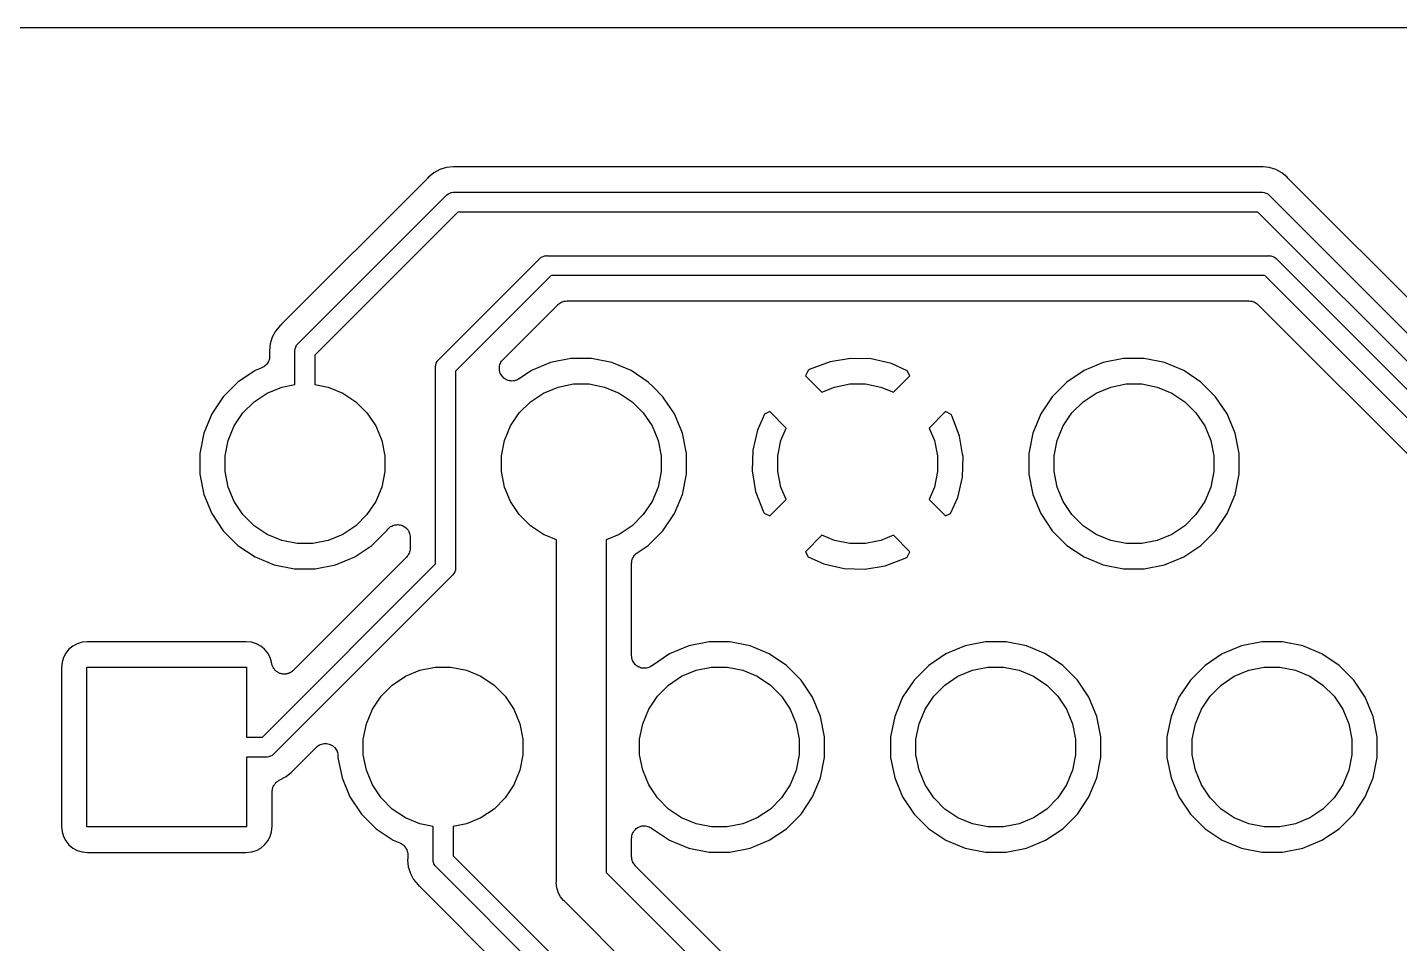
# Model space of a CAD drawing. Extents: x 49 to 143, y -158 to -38.
# Drawn here: x 66.04 to 79.79, y -48.71 to -39.52 of the extents above; entities that cross this region are included whole.
import ezdxf

# ---------------------------------------------------------------- set-up
doc = ezdxf.new("R2010")
doc.units = 0
doc.layers.add('BLACK', color=7, linetype='CONTINUOUS')

msp = doc.modelspace()

# ---------------------------------------------------------------- linework, layer by layer
at = {"layer": 'BLACK', "linetype": 'CONTINUOUS'}
for p, q in [((55.3157, -39.522), (137, -39.522)), ((70.114, -40.9792), (70.0601, -41.0235)), ((70.1755, -40.9464), (70.114, -40.9792)), ((70.2267, -40.9308), (70.1755, -40.9464)), ((70.2422, -40.9261), (70.2267, -40.9308)), ((70.2267, -40.9308), (70.2267, -40.9308)), ((70.3116, -40.9193), (70.2422, -40.9261)), ((70.3228, -40.9204), (70.3116, -40.9193)), ((70.3282, -40.9204), (70.3228, -40.9204)), ((70.3335, -40.921), (70.3282, -40.9204)), ((70.3353, -40.921), (70.3335, -40.921)), ((78.3931, -40.921), (70.3353, -40.921)), ((78.3984, -40.9205), (78.3931, -40.921)), ((78.4038, -40.9205), (78.3984, -40.9205)), ((78.4055, -40.9204), (78.4038, -40.9205)), ((78.4167, -40.9193), (78.4055, -40.9204)), ((78.4279, -40.9204), (78.4167, -40.9193)), ((78.4861, -40.9261), (78.4279, -40.9204)), ((78.4279, -40.9204), (78.4279, -40.9204)), ((78.5528, -40.9464), (78.4861, -40.9261)), ((78.6143, -40.9792), (78.5528, -40.9464)), ((78.6682, -41.0235), (78.6143, -40.9792)), ((70.0446, -41.0414), (68.5884, -42.4976)), ((70.048, -41.0373), (70.0446, -41.0414)), ((70.0518, -41.0335), (70.048, -41.0373)), ((70.053, -41.0322), (70.0518, -41.0335)), ((70.0601, -41.0235), (70.053, -41.0322)), ((78.6754, -41.0322), (78.6682, -41.0235)), ((78.6791, -41.0359), (78.6754, -41.0322)), ((78.6825, -41.0401), (78.6791, -41.0359)), ((78.6837, -41.0414), (78.6825, -41.0401)), ((81.3363, -43.694), (78.6837, -41.0414)), ((68.7548, -42.6905), (70.2375, -41.2078)), ((70.2375, -41.2078), (70.2406, -41.2039)), ((70.2406, -41.2039), (70.2558, -41.1915)), ((70.2558, -41.1915), (70.2732, -41.1822)), ((70.2732, -41.1822), (70.2863, -41.1782)), ((70.2863, -41.1782), (70.292, -41.1764)), ((70.292, -41.1764), (70.2938, -41.1763)), ((70.2938, -41.1763), (70.3067, -41.175)), ((70.3067, -41.175), (70.3116, -41.1745)), ((70.3067, -41.175), (70.3067, -41.175)), ((70.3116, -41.1745), (70.3165, -41.175)), ((70.3165, -41.175), (78.4118, -41.175)), ((78.4118, -41.175), (78.4167, -41.1745)), ((78.4167, -41.1745), (78.4216, -41.175)), ((78.4216, -41.175), (78.4216, -41.175)), ((78.4216, -41.175), (78.4363, -41.1764)), ((78.4363, -41.1764), (78.4552, -41.1822)), ((78.4552, -41.1822), (78.4725, -41.1915)), ((78.4725, -41.1915), (78.4878, -41.2039)), ((78.4878, -41.2039), (78.4909, -41.2078)), ((78.4909, -41.2078), (81.2202, -43.9371)), ((70.3531, -41.375), (68.922, -42.806)), ((78.3753, -41.375), (70.3531, -41.375)), ((81.053, -44.0527), (78.3753, -41.375)), ((71.2085, -41.8172), (71.2217, -41.8132)), ((71.2217, -41.8132), (71.2274, -41.8114)), ((71.2274, -41.8114), (71.2292, -41.8113)), ((71.2292, -41.8113), (71.2421, -41.81)), ((71.2421, -41.81), (71.247, -41.8095)), ((71.2421, -41.81), (71.2421, -41.81)), ((71.247, -41.8095), (71.2519, -41.81)), ((71.2519, -41.81), (78.4811, -41.81)), ((78.4811, -41.81), (78.486, -41.8095)), ((78.486, -41.8095), (78.4909, -41.81)), ((78.4909, -41.81), (78.4909, -41.81)), ((78.4909, -41.81), (78.5056, -41.8114)), ((78.5056, -41.8114), (78.5245, -41.8172)), ((70.1638, -42.8518), (71.1728, -41.8428)), ((71.1728, -41.8428), (71.1759, -41.8389)), ((71.1759, -41.8389), (71.1912, -41.8265)), ((71.1912, -41.8265), (71.2085, -41.8172)), ((78.5245, -41.8172), (78.5418, -41.8265)), ((78.5418, -41.8265), (78.5571, -41.8389)), ((78.5571, -41.8389), (78.5602, -41.8428)), ((78.5602, -41.8428), (80.8202, -44.1028)), ((71.2884, -42.01), (70.331, -42.9674)), ((78.4446, -42.01), (71.2884, -42.01)), ((80.653, -44.2184), (78.4446, -42.01)), ((70.8079, -42.8497), (71.3564, -42.3012)), ((71.3564, -42.3012), (71.3567, -42.3009)), ((71.3567, -42.3009), (71.3567, -42.3009)), ((71.3567, -42.3009), (71.3568, -42.3009)), ((71.3568, -42.3009), (71.3577, -42.3)), ((71.3577, -42.3), (71.3669, -42.2926)), ((71.3669, -42.2926), (71.376, -42.2852)), ((71.376, -42.2852), (71.3765, -42.2849)), ((71.3765, -42.2849), (71.3771, -42.2845)), ((71.3771, -42.2845), (71.3875, -42.2791)), ((71.3875, -42.2791), (71.3978, -42.2736)), ((71.3978, -42.2736), (71.3985, -42.2734)), ((71.3985, -42.2734), (71.3991, -42.2731)), ((71.3991, -42.2731), (71.4104, -42.2698)), ((71.4104, -42.2698), (71.4216, -42.2664)), ((71.4216, -42.2664), (71.4222, -42.2664)), ((71.4222, -42.2664), (71.4229, -42.2662)), ((71.4229, -42.2662), (71.4346, -42.2651)), ((71.4346, -42.2651), (71.4462, -42.264)), ((71.4462, -42.264), (78.2868, -42.264)), ((78.2868, -42.264), (78.2872, -42.264)), ((78.2872, -42.264), (78.2872, -42.264)), ((78.2872, -42.264), (78.2872, -42.264)), ((78.2872, -42.264), (78.2885, -42.264)), ((78.2885, -42.264), (78.3002, -42.2653)), ((78.3002, -42.2653), (78.3119, -42.2665)), ((78.3119, -42.2665), (78.3125, -42.2667)), ((78.3125, -42.2667), (78.3132, -42.2668)), ((78.3132, -42.2668), (78.3244, -42.2703)), ((78.3244, -42.2703), (78.3356, -42.2738)), ((78.3356, -42.2738), (78.3362, -42.2741)), ((78.3362, -42.2741), (78.3368, -42.2743)), ((78.3368, -42.2743), (78.3471, -42.2799)), ((78.3471, -42.2799), (78.3574, -42.2855)), ((78.3574, -42.2855), (78.3579, -42.2859)), ((78.3579, -42.2859), (78.3585, -42.2862)), ((78.3585, -42.2862), (78.3675, -42.2937)), ((78.3675, -42.2937), (78.3766, -42.3012)), ((78.3766, -42.3012), (80.3618, -44.2864)), ((68.5871, -42.4989), (68.5829, -42.5022)), ((68.5884, -42.4976), (68.5871, -42.4989)), ((68.4934, -42.6285), (68.4731, -42.6952)), ((68.5262, -42.567), (68.4934, -42.6285)), ((68.5633, -42.5219), (68.5262, -42.567)), ((68.5705, -42.5131), (68.5633, -42.5218)), ((68.5633, -42.5218), (68.5633, -42.5219)), ((68.5792, -42.506), (68.5705, -42.5131)), ((68.5829, -42.5022), (68.5792, -42.506)), ((68.4731, -42.6952), (68.4663, -42.7646)), ((68.4663, -42.7646), (68.4674, -42.7758)), ((68.4674, -42.7758), (68.4676, -42.7776)), ((68.7215, -42.7646), (68.7234, -42.745)), ((68.722, -42.7695), (68.7215, -42.7646)), ((68.722, -43.1002), (68.722, -42.7695)), ((68.7234, -42.745), (68.7292, -42.7262)), ((68.7292, -42.7262), (68.7385, -42.7088)), ((68.7385, -42.7088), (68.7417, -42.7049)), ((68.7417, -42.7049), (68.7509, -42.6936)), ((68.7509, -42.6936), (68.7548, -42.6905)), ((68.4299, -42.9077), (68.4206, -42.9151)), ((68.4302, -42.9072), (68.4299, -42.9077)), ((68.4306, -42.9069), (68.4302, -42.9072)), ((68.4382, -42.8977), (68.4306, -42.9069)), ((68.4458, -42.8887), (68.4382, -42.8977)), ((68.4461, -42.8882), (68.4458, -42.8887)), ((68.4464, -42.8878), (68.4461, -42.8882)), ((68.4521, -42.8773), (68.4464, -42.8878)), ((68.4577, -42.867), (68.4521, -42.8773)), ((68.4579, -42.8664), (68.4577, -42.867)), ((68.4582, -42.8659), (68.4579, -42.8664)), ((68.4617, -42.8546), (68.4582, -42.8659)), ((68.4652, -42.8433), (68.4617, -42.8546)), ((68.4653, -42.8428), (68.4652, -42.8433)), ((68.4655, -42.8423), (68.4653, -42.8428)), ((68.4667, -42.8304), (68.4655, -42.8423)), ((68.468, -42.8187), (68.4667, -42.8304)), ((68.4676, -42.7776), (68.4675, -42.7829)), ((68.4675, -42.7829), (68.468, -42.7883)), ((68.468, -42.7883), (68.468, -42.8169)), ((68.468, -42.8169), (68.468, -42.8176)), ((68.468, -42.8176), (68.468, -42.8176)), ((68.468, -42.8176), (68.468, -42.8176)), ((68.468, -42.8176), (68.468, -42.8187)), ((68.922, -42.806), (68.922, -43.1002)), ((70.1305, -42.926), (70.1324, -42.9064)), ((70.1324, -42.9064), (70.1382, -42.8875)), ((70.1382, -42.8875), (70.1475, -42.8702)), ((70.1475, -42.8702), (70.1486, -42.8688)), ((70.1486, -42.8688), (70.1599, -42.8549)), ((70.1599, -42.8549), (70.1638, -42.8518)), ((70.7732, -42.9143), (70.7769, -42.9024)), ((70.7769, -42.9024), (70.7804, -42.8907)), ((70.7804, -42.8907), (70.7805, -42.8907)), ((70.7805, -42.8906), (70.7866, -42.8792)), ((70.7805, -42.8907), (70.7805, -42.8906)), ((70.7866, -42.8792), (70.7922, -42.8689)), ((70.7922, -42.8688), (70.7998, -42.8596)), ((70.7922, -42.8689), (70.7922, -42.8688)), ((70.7922, -42.8689), (70.7922, -42.8689)), ((70.7998, -42.8596), (70.8079, -42.8497)), ((71.2846, -42.8825), (71.0927, -42.962)), ((71.4882, -42.842), (71.2846, -42.8825)), ((71.6958, -42.842), (71.4882, -42.842)), ((71.8994, -42.8825), (71.6958, -42.842)), ((72.0913, -42.962), (71.8994, -42.8825)), ((74.0853, -42.8737), (73.8871, -42.9488)), ((74.2901, -42.8393), (74.0853, -42.8737)), ((74.4976, -42.8456), (74.2901, -42.8393)), ((74.6999, -42.8923), (74.4976, -42.8456)), ((74.8593, -42.964), (74.6999, -42.8923)), ((76.8246, -42.8825), (76.6327, -42.962)), ((77.0282, -42.842), (76.8246, -42.8825)), ((77.2358, -42.842), (77.0282, -42.842)), ((77.4394, -42.8825), (77.2358, -42.842)), ((77.6313, -42.962), (77.4394, -42.8825)), ((68.3227, -42.962), (68.1501, -43.0773)), ((68.3896, -42.9343), (68.3227, -42.962)), ((68.4001, -42.9287), (68.3896, -42.9343)), ((68.4105, -42.9232), (68.4001, -42.9287)), ((68.411, -42.9229), (68.4105, -42.9232)), ((68.4115, -42.9226), (68.411, -42.9229)), ((68.4206, -42.9151), (68.4115, -42.9226)), ((70.131, -42.9309), (70.1305, -42.926)), ((70.131, -44.9006), (70.131, -42.9309)), ((70.331, -42.9674), (70.331, -44.9371)), ((70.7707, -42.939), (70.772, -42.9259)), ((70.7707, -42.9391), (70.7707, -42.939)), ((70.7718, -42.9505), (70.7707, -42.9391)), ((70.7707, -42.9391), (70.7707, -42.9391)), ((70.773, -42.9637), (70.7718, -42.9505)), ((70.772, -42.9259), (70.7732, -42.9144)), ((70.773, -42.9638), (70.773, -42.9637)), ((70.773, -42.9637), (70.773, -42.9637)), ((70.7763, -42.9748), (70.773, -42.9638)), ((70.7732, -42.9144), (70.7732, -42.9143)), ((70.7732, -42.9144), (70.7732, -42.9144)), ((70.7801, -42.9874), (70.7763, -42.9748)), ((70.7801, -42.9875), (70.7801, -42.9874)), ((70.7855, -42.9978), (70.7801, -42.9875)), ((70.7801, -42.9875), (70.7801, -42.9875)), ((70.7916, -43.0094), (70.7855, -42.9978)), ((70.7917, -43.0095), (70.7916, -43.0094)), ((70.7916, -43.0094), (70.7916, -43.0094)), ((70.7995, -43.0192), (70.7917, -43.0095)), ((70.8072, -43.0286), (70.7995, -43.0192)), ((70.8072, -43.0287), (70.8072, -43.0286)), ((70.8073, -43.0287), (70.8072, -43.0287)), ((70.8167, -43.0366), (70.8073, -43.0287)), ((70.8262, -43.0445), (70.8167, -43.0366)), ((70.8263, -43.0446), (70.8262, -43.0445)), ((70.8372, -43.0505), (70.8263, -43.0446)), ((70.8263, -43.0446), (70.8263, -43.0446)), ((70.848, -43.0564), (70.8372, -43.0505)), ((70.9668, -43.0461), (70.9557, -43.0518)), ((70.9669, -43.0461), (70.9668, -43.0461)), ((70.9682, -43.0451), (70.9669, -43.0461)), ((70.9669, -43.0461), (70.9669, -43.0461)), ((70.9669, -43.0461), (70.9669, -43.0461)), ((71.0927, -42.962), (70.9682, -43.0451)), ((72.2639, -43.0773), (72.0913, -42.962)), ((73.8669, -42.9597), (73.8396, -43.0144)), ((73.8396, -43.0144), (74.0037, -43.1785)), ((73.8871, -42.9488), (73.8669, -42.9597)), ((74.7203, -43.1785), (74.8844, -43.0144)), ((74.8844, -43.0144), (74.8593, -42.964)), ((76.6327, -42.962), (76.4601, -43.0773)), ((77.8039, -43.0773), (77.6313, -42.962)), ((68.1501, -43.0773), (68.0033, -43.2241)), ((68.312, -43.2746), (68.4431, -43.187)), ((68.4431, -43.187), (68.5886, -43.1267)), ((68.5886, -43.1267), (68.722, -43.1002)), ((68.922, -43.1002), (69.0554, -43.1267)), ((69.0554, -43.1267), (69.2009, -43.187)), ((69.2009, -43.187), (69.332, -43.2746)), ((70.8481, -43.0565), (70.848, -43.0564)), ((70.848, -43.0564), (70.848, -43.0564)), ((70.8601, -43.0602), (70.8481, -43.0565)), ((70.8716, -43.0638), (70.8601, -43.0602)), ((70.8717, -43.0638), (70.8716, -43.0638)), ((70.8717, -43.0639), (70.8717, -43.0638)), ((70.884, -43.0652), (70.8717, -43.0639)), ((70.8962, -43.0665), (70.884, -43.0652)), ((70.8963, -43.0665), (70.8962, -43.0665)), ((70.8964, -43.0665), (70.8963, -43.0665)), ((70.9087, -43.0655), (70.8964, -43.0665)), ((70.9209, -43.0644), (70.9087, -43.0655)), ((70.921, -43.0644), (70.9209, -43.0644)), ((70.9328, -43.061), (70.921, -43.0644)), ((70.921, -43.0644), (70.921, -43.0644)), ((70.9447, -43.0575), (70.9328, -43.061)), ((70.9448, -43.0575), (70.9447, -43.0575)), ((70.9449, -43.0575), (70.9448, -43.0575)), ((70.9557, -43.0518), (70.9449, -43.0575)), ((71.082, -43.2746), (71.2131, -43.187)), ((71.2131, -43.187), (71.3586, -43.1267)), ((71.3586, -43.1267), (71.5132, -43.096)), ((71.5132, -43.096), (71.6708, -43.096)), ((71.6708, -43.096), (71.8254, -43.1267)), ((71.8254, -43.1267), (71.9709, -43.187)), ((71.9709, -43.187), (72.102, -43.2746)), ((72.316, -43.1295), (72.2639, -43.0773)), ((72.4107, -43.2241), (72.316, -43.1295)), ((74.0037, -43.1785), (74.1286, -43.1267)), ((74.1286, -43.1267), (74.2832, -43.096)), ((74.2832, -43.096), (74.4408, -43.096)), ((74.4408, -43.096), (74.5954, -43.1267)), ((74.5954, -43.1267), (74.7203, -43.1785)), ((76.4601, -43.0773), (76.3133, -43.2241)), ((76.622, -43.2746), (76.7531, -43.187)), ((76.7531, -43.187), (76.8986, -43.1267)), ((76.8986, -43.1267), (77.0532, -43.096)), ((77.0532, -43.096), (77.2108, -43.096)), ((77.2108, -43.096), (77.3654, -43.1267)), ((77.3654, -43.1267), (77.5109, -43.187)), ((77.5109, -43.187), (77.642, -43.2746)), ((77.9507, -43.2241), (77.8039, -43.0773)), ((68.0033, -43.2241), (67.888, -43.3967)), ((68.2006, -43.386), (68.312, -43.2746)), ((69.332, -43.2746), (69.4434, -43.386)), ((70.9706, -43.386), (71.082, -43.2746)), ((72.102, -43.2746), (72.2134, -43.386)), ((72.526, -43.3967), (72.4107, -43.2241)), ((76.3133, -43.2241), (76.198, -43.3967)), ((76.5106, -43.386), (76.622, -43.2746)), ((77.642, -43.2746), (77.7534, -43.386)), ((78.066, -43.3967), (77.9507, -43.2241)), ((67.888, -43.3967), (67.8085, -43.5886)), ((68.113, -43.5171), (68.2006, -43.386)), ((69.4434, -43.386), (69.531, -43.5171)), ((70.883, -43.5171), (70.9706, -43.386)), ((72.2134, -43.386), (72.301, -43.5171)), ((72.6055, -43.5886), (72.526, -43.3967)), ((73.43, -43.3987), (73.3583, -43.5581)), ((73.4804, -43.3736), (73.43, -43.3987)), ((73.6445, -43.5377), (73.4804, -43.3736)), ((75.2436, -43.3736), (75.0795, -43.5377)), ((75.2983, -43.4009), (75.2436, -43.3736)), ((75.3092, -43.4211), (75.2983, -43.4009)), ((75.3843, -43.6193), (75.3092, -43.4211)), ((76.198, -43.3967), (76.1185, -43.5886)), ((76.423, -43.5171), (76.5106, -43.386)), ((77.7534, -43.386), (77.841, -43.5171)), ((78.1455, -43.5886), (78.066, -43.3967)), ((67.8085, -43.5886), (67.768, -43.7922)), ((68.0527, -43.6626), (68.113, -43.5171)), ((69.531, -43.5171), (69.5913, -43.6626)), ((70.8227, -43.6626), (70.883, -43.5171)), ((72.301, -43.5171), (72.3613, -43.6626)), ((72.646, -43.7922), (72.6055, -43.5886)), ((73.3583, -43.5581), (73.3116, -43.7604)), ((73.5927, -43.6626), (73.6445, -43.5377)), ((75.0795, -43.5377), (75.1313, -43.6626)), ((76.1185, -43.5886), (76.078, -43.7922)), ((76.3627, -43.6626), (76.423, -43.5171)), ((77.841, -43.5171), (77.9013, -43.6626)), ((78.186, -43.7922), (78.1455, -43.5886)), ((68.022, -43.8172), (68.0527, -43.6626)), ((69.5913, -43.6626), (69.622, -43.8172)), ((70.792, -43.8172), (70.8227, -43.6626)), ((72.3613, -43.6626), (72.392, -43.8172)), ((73.562, -43.8172), (73.5927, -43.6626)), ((75.1313, -43.6626), (75.162, -43.8172)), ((75.4147, -43.8006), (75.3843, -43.6193)), ((76.332, -43.8172), (76.3627, -43.6626)), ((77.9013, -43.6626), (77.932, -43.8172)), ((67.768, -43.7922), (67.768, -43.9998)), ((68.022, -43.9748), (68.022, -43.8172)), ((69.622, -43.8172), (69.622, -43.9748)), ((70.792, -43.9748), (70.792, -43.8172)), ((72.392, -43.8172), (72.392, -43.9748)), ((72.646, -43.9998), (72.646, -43.7922)), ((73.3116, -43.7604), (73.3053, -43.9679)), ((73.562, -43.9748), (73.562, -43.8172)), ((75.162, -43.8172), (75.162, -43.9748)), ((75.4124, -44.0316), (75.4187, -43.8241)), ((75.4147, -43.8007), (75.4147, -43.8006)), ((75.4187, -43.8241), (75.4147, -43.8007)), ((76.078, -43.7922), (76.078, -43.9998)), ((76.332, -43.9748), (76.332, -43.8172)), ((77.932, -43.8172), (77.932, -43.9748)), ((78.186, -43.9998), (78.186, -43.7922)), ((67.768, -43.9998), (67.8085, -44.2034)), ((68.0527, -44.1294), (68.022, -43.9748)), ((69.622, -43.9748), (69.5913, -44.1294)), ((70.8227, -44.1294), (70.792, -43.9748)), ((72.392, -43.9748), (72.3613, -44.1294)), ((72.6055, -44.2034), (72.646, -43.9998)), ((73.3053, -43.9679), (73.3397, -44.1727)), ((73.5927, -44.1294), (73.562, -43.9748)), ((75.162, -43.9748), (75.1313, -44.1294)), ((76.078, -43.9998), (76.1185, -44.2034)), ((76.3627, -44.1294), (76.332, -43.9748)), ((77.932, -43.9748), (77.9013, -44.1294)), ((78.1455, -44.2034), (78.186, -43.9998)), ((68.113, -44.2749), (68.0527, -44.1294)), ((69.5913, -44.1294), (69.531, -44.2749)), ((70.883, -44.2749), (70.8227, -44.1294)), ((72.3613, -44.1294), (72.301, -44.2749)), ((73.6445, -44.2543), (73.5927, -44.1294)), ((75.1313, -44.1294), (75.0795, -44.2543)), ((75.3657, -44.2339), (75.4124, -44.0316)), ((76.423, -44.2749), (76.3627, -44.1294)), ((77.9013, -44.1294), (77.841, -44.2749)), ((67.8085, -44.2034), (67.888, -44.3953)), ((68.2006, -44.406), (68.113, -44.2749)), ((69.531, -44.2749), (69.4434, -44.406)), ((70.9706, -44.406), (70.883, -44.2749)), ((72.301, -44.2749), (72.2134, -44.406)), ((72.526, -44.3953), (72.6055, -44.2034)), ((73.3397, -44.1727), (73.4148, -44.3709)), ((73.4804, -44.4184), (73.6445, -44.2543)), ((75.0795, -44.2543), (75.2436, -44.4184)), ((75.294, -44.3933), (75.3657, -44.2339)), ((76.1185, -44.2034), (76.198, -44.3953)), ((76.5106, -44.406), (76.423, -44.2749)), ((77.841, -44.2749), (77.7534, -44.406)), ((78.066, -44.3953), (78.1455, -44.2034)), ((67.888, -44.3953), (68.0033, -44.5679)), ((68.312, -44.5174), (68.2006, -44.406)), ((69.4434, -44.406), (69.332, -44.5174)), ((71.082, -44.5174), (70.9706, -44.406)), ((72.2134, -44.406), (72.102, -44.5174)), ((72.4107, -44.5679), (72.526, -44.3953)), ((73.4148, -44.3709), (73.4257, -44.3911)), ((73.4257, -44.3911), (73.4804, -44.4184)), ((75.2436, -44.4184), (75.294, -44.3933)), ((76.198, -44.3953), (76.3133, -44.5679)), ((76.622, -44.5174), (76.5106, -44.406)), ((77.7534, -44.406), (77.642, -44.5174)), ((77.9507, -44.5679), (78.066, -44.3953)), ((68.4431, -44.605), (68.312, -44.5174)), ((69.332, -44.5174), (69.2009, -44.605)), ((69.6407, -44.5679), (69.6444, -44.5623)), ((69.6444, -44.5623), (69.6452, -44.5612)), ((69.6452, -44.5611), (69.6454, -44.5609)), ((69.6452, -44.5612), (69.6452, -44.5611)), ((69.6452, -44.5611), (69.6452, -44.5611)), ((69.6454, -44.5609), (69.6534, -44.5514)), ((69.6534, -44.5514), (69.6611, -44.5422)), ((69.6611, -44.5422), (69.6613, -44.5421)), ((69.6613, -44.5421), (69.6614, -44.5419)), ((69.6614, -44.5419), (69.671, -44.5343)), ((69.671, -44.5343), (69.6805, -44.5266)), ((69.6805, -44.5266), (69.6806, -44.5265)), ((69.6806, -44.5265), (69.6807, -44.5264)), ((69.6807, -44.5264), (69.6916, -44.5208)), ((69.6916, -44.5208), (69.7024, -44.5151)), ((69.7024, -44.5151), (69.7026, -44.5151)), ((69.7026, -44.5151), (69.7027, -44.515)), ((69.7027, -44.515), (69.7145, -44.5116)), ((69.7145, -44.5116), (69.7262, -44.5081)), ((69.7262, -44.5081), (69.7264, -44.5081)), ((69.7264, -44.5081), (69.7265, -44.5081)), ((69.7265, -44.5081), (69.7387, -44.507)), ((69.7387, -44.507), (69.7509, -44.5059)), ((69.7509, -44.5059), (69.7511, -44.5059)), ((69.7511, -44.5059), (69.7512, -44.5059)), ((69.7512, -44.5059), (69.7633, -44.5072)), ((69.7633, -44.5072), (69.7755, -44.5085)), ((69.7755, -44.5085), (69.7757, -44.5085)), ((69.7757, -44.5085), (69.7759, -44.5086)), ((69.7759, -44.5086), (69.7874, -44.5122)), ((69.7874, -44.5122), (69.7992, -44.5158)), ((69.7992, -44.5158), (69.7994, -44.5159)), ((69.7994, -44.5159), (69.7995, -44.5159)), ((69.7995, -44.5159), (69.8102, -44.5218)), ((69.8102, -44.5218), (69.821, -44.5276)), ((69.821, -44.5276), (69.8211, -44.5277)), ((69.8211, -44.5277), (69.8213, -44.5278)), ((69.8213, -44.5278), (69.8308, -44.5357)), ((69.8308, -44.5357), (69.8401, -44.5434)), ((69.8401, -44.5434), (69.8402, -44.5435)), ((69.8402, -44.5435), (69.8403, -44.5436)), ((69.8403, -44.5436), (69.8481, -44.5532)), ((69.8481, -44.5532), (69.8558, -44.5626)), ((69.8558, -44.5626), (69.8559, -44.5628)), ((69.8559, -44.5628), (69.856, -44.5629)), ((69.856, -44.5629), (69.8617, -44.5737)), ((71.2131, -44.605), (71.082, -44.5174)), ((72.102, -44.5174), (71.9709, -44.605)), ((76.7531, -44.605), (76.622, -44.5174)), ((77.642, -44.5174), (77.5109, -44.605)), ((68.0033, -44.5679), (68.1501, -44.7147)), ((68.5886, -44.6653), (68.4431, -44.605)), ((68.7432, -44.696), (68.5886, -44.6653)), ((68.9008, -44.696), (68.7432, -44.696)), ((69.0554, -44.6653), (68.9008, -44.696)), ((69.2009, -44.605), (69.0554, -44.6653)), ((69.4939, -44.7147), (69.6407, -44.5679)), ((69.8617, -44.5737), (69.8674, -44.5845)), ((69.8674, -44.5845), (69.8675, -44.5847)), ((69.8675, -44.5847), (69.8675, -44.5848)), ((69.8675, -44.5848), (69.8711, -44.5965)), ((69.8711, -44.5965), (69.8746, -44.6082)), ((69.8746, -44.6082), (69.8746, -44.6084)), ((69.8746, -44.6084), (69.8746, -44.6085)), ((69.8746, -44.6085), (69.8758, -44.6207)), ((69.8758, -44.6207), (69.877, -44.6329)), ((69.877, -44.6329), (69.877, -44.7428)), ((71.342, -44.6584), (71.2131, -44.605)), ((71.342, -48.0847), (71.342, -44.6584)), ((71.9709, -44.605), (71.842, -44.6584)), ((71.842, -44.6584), (71.842, -47.9934)), ((72.2639, -44.7147), (72.316, -44.6625)), ((72.316, -44.6625), (72.4107, -44.5679)), ((74.0037, -44.6135), (73.8396, -44.7776)), ((74.1286, -44.6653), (74.0037, -44.6135)), ((74.2832, -44.696), (74.1286, -44.6653)), ((74.4408, -44.696), (74.2832, -44.696)), ((74.5954, -44.6653), (74.4408, -44.696)), ((74.7203, -44.6135), (74.5954, -44.6653)), ((74.8844, -44.7776), (74.7203, -44.6135)), ((76.3133, -44.5679), (76.4601, -44.7147)), ((76.8986, -44.6653), (76.7531, -44.605)), ((77.0532, -44.696), (76.8986, -44.6653)), ((77.2108, -44.696), (77.0532, -44.696)), ((77.3654, -44.6653), (77.2108, -44.696)), ((77.5109, -44.605), (77.3654, -44.6653)), ((77.8039, -44.7147), (77.9507, -44.5679)), ((68.1501, -44.7147), (68.3227, -44.83)), ((68.3227, -44.83), (68.5146, -44.9095)), ((69.8398, -44.8326), (68.704, -45.9684)), ((69.1294, -44.9095), (69.3213, -44.83)), ((69.3213, -44.83), (69.4939, -44.7147)), ((69.8472, -44.8235), (69.8398, -44.8326)), ((69.8548, -44.8145), (69.8472, -44.8235)), ((69.8551, -44.8139), (69.8548, -44.8145)), ((69.8555, -44.8134), (69.8551, -44.8139)), ((69.8611, -44.8031), (69.8555, -44.8134)), ((69.8667, -44.7928), (69.8611, -44.8031)), ((69.8669, -44.7922), (69.8667, -44.7928)), ((69.8672, -44.7916), (69.8669, -44.7922)), ((69.8707, -44.7804), (69.8672, -44.7916)), ((69.8742, -44.7692), (69.8707, -44.7804)), ((69.8743, -44.7685), (69.8742, -44.7692)), ((69.8745, -44.7679), (69.8743, -44.7685)), ((69.8757, -44.7562), (69.8745, -44.7679)), ((69.877, -44.7445), (69.8757, -44.7562)), ((69.877, -44.7428), (69.877, -44.7432)), ((69.877, -44.7432), (69.877, -44.7432)), ((69.877, -44.7432), (69.877, -44.7432)), ((69.877, -44.7432), (69.877, -44.7445)), ((72.1063, -44.8447), (72.112, -44.8343)), ((72.112, -44.8343), (72.1175, -44.824)), ((72.1175, -44.824), (72.1179, -44.8235)), ((72.1179, -44.8235), (72.1182, -44.823)), ((72.1182, -44.823), (72.1258, -44.8139)), ((72.1258, -44.8139), (72.1333, -44.8049)), ((72.1333, -44.8049), (72.1337, -44.8045)), ((72.1337, -44.8045), (72.1341, -44.804)), ((72.1341, -44.804), (72.1434, -44.7966)), ((72.1434, -44.7966), (72.1524, -44.7892)), ((72.1524, -44.7892), (72.2639, -44.7147)), ((73.8396, -44.7776), (73.8647, -44.828)), ((73.8647, -44.828), (74.0241, -44.8997)), ((74.8369, -44.8432), (74.8571, -44.8323)), ((74.8571, -44.8323), (74.8844, -44.7776)), ((76.4601, -44.7147), (76.6327, -44.83)), ((76.6327, -44.83), (76.8246, -44.9095)), ((77.4394, -44.9095), (77.6313, -44.83)), ((77.6313, -44.83), (77.8039, -44.7147)), ((68.3956, -46.636), (70.131, -44.9006)), ((68.5146, -44.9095), (68.7182, -44.95)), ((68.7182, -44.95), (68.9258, -44.95)), ((68.9258, -44.95), (69.1294, -44.9095)), ((70.3294, -44.9622), (70.3238, -44.9805)), ((70.3296, -44.9616), (70.3294, -44.9622)), ((70.33, -44.9566), (70.3296, -44.9616)), ((70.331, -44.9469), (70.33, -44.9566)), ((70.331, -44.9371), (70.3315, -44.942)), ((70.3315, -44.942), (70.331, -44.9469)), ((70.331, -44.9469), (70.331, -44.9469)), ((72.096, -44.893), (72.0973, -44.8813)), ((72.096, -44.8942), (72.096, -44.893)), ((72.096, -44.8948), (72.096, -44.8942)), ((72.096, -44.8942), (72.096, -44.8942)), ((72.096, -44.8942), (72.096, -44.8942)), ((72.096, -45.8198), (72.096, -44.8948)), ((72.0973, -44.8813), (72.0985, -44.8695)), ((72.0985, -44.8695), (72.0987, -44.869)), ((72.0987, -44.869), (72.0988, -44.8683)), ((72.0988, -44.8683), (72.1023, -44.8571)), ((72.1023, -44.8571), (72.1058, -44.8458)), ((72.1058, -44.8458), (72.1061, -44.8453)), ((72.1061, -44.8453), (72.1063, -44.8447)), ((74.0241, -44.8997), (74.2264, -44.9464)), ((74.2264, -44.9464), (74.4339, -44.9527)), ((74.4339, -44.9527), (74.6387, -44.9183)), ((74.6387, -44.9183), (74.8369, -44.8432)), ((76.8246, -44.9095), (77.0282, -44.95)), ((77.0282, -44.95), (77.2358, -44.95)), ((77.2358, -44.95), (77.4394, -44.9095)), ((70.2982, -45.0162), (68.5112, -46.8032)), ((70.3021, -45.0131), (70.2982, -45.0162)), ((70.3145, -44.9978), (70.3021, -45.0131)), ((70.3238, -44.9805), (70.3145, -44.9978)), ((66.4248, -45.7942), (66.4012, -45.8383)), ((66.4565, -45.7555), (66.4248, -45.7942)), ((66.4952, -45.7238), (66.4565, -45.7555)), ((66.5393, -45.7002), (66.4952, -45.7238)), ((66.5872, -45.6857), (66.5393, -45.7002)), ((66.6432, -45.6802), (66.5872, -45.6857)), ((68.2308, -45.6802), (66.6432, -45.6802)), ((68.2868, -45.6857), (68.2308, -45.6802)), ((68.3347, -45.7002), (68.2868, -45.6857)), ((68.3788, -45.7238), (68.3347, -45.7002)), ((68.4175, -45.7555), (68.3788, -45.7238)), ((68.4492, -45.7942), (68.4175, -45.7555)), ((68.4728, -45.8383), (68.4492, -45.7942)), ((72.4777, -45.802), (72.2953, -45.9239)), ((72.6696, -45.7225), (72.4777, -45.802)), ((72.8732, -45.682), (72.6696, -45.7225)), ((73.0808, -45.682), (72.8732, -45.682)), ((73.2844, -45.7225), (73.0808, -45.682)), ((73.4763, -45.802), (73.2844, -45.7225)), ((73.6489, -45.9173), (73.4763, -45.802)), ((75.2477, -45.802), (75.0751, -45.9173)), ((75.4396, -45.7225), (75.2477, -45.802)), ((75.6432, -45.682), (75.4396, -45.7225)), ((75.8508, -45.682), (75.6432, -45.682)), ((76.0544, -45.7225), (75.8508, -45.682)), ((76.2463, -45.802), (76.0544, -45.7225)), ((76.4189, -45.9173), (76.2463, -45.802)), ((78.0177, -45.802), (77.8451, -45.9173)), ((78.2096, -45.7225), (78.0177, -45.802)), ((78.4132, -45.682), (78.2096, -45.7225)), ((78.6208, -45.682), (78.4132, -45.682)), ((78.8244, -45.7225), (78.6208, -45.682)), ((79.0163, -45.802), (78.8244, -45.7225)), ((79.1889, -45.9173), (79.0163, -45.802)), ((66.3867, -45.8862), (66.3812, -45.9422)), ((66.4012, -45.8383), (66.3867, -45.8862)), ((66.637, -47.536), (66.637, -45.936)), ((66.637, -45.936), (68.237, -45.936)), ((68.237, -45.936), (68.237, -46.636)), ((68.4873, -45.8862), (68.4728, -45.8383)), ((68.4878, -45.891), (68.4873, -45.8862)), ((68.489, -45.8969), (68.4878, -45.891)), ((68.4895, -45.9028), (68.489, -45.8969)), ((68.4914, -45.909), (68.4895, -45.9028)), ((68.4926, -45.9153), (68.4914, -45.909)), ((68.4949, -45.9208), (68.4926, -45.9153)), ((68.4966, -45.9266), (68.4949, -45.9208)), ((68.4996, -45.9323), (68.4966, -45.9266)), ((68.5021, -45.9382), (68.4996, -45.9323)), ((68.5054, -45.9432), (68.5021, -45.9382)), ((69.9736, -45.9667), (70.1282, -45.936)), ((70.1282, -45.936), (70.2858, -45.936)), ((70.2858, -45.936), (70.4404, -45.9667)), ((72.0972, -45.8318), (72.096, -45.8198)), ((72.0983, -45.844), (72.0972, -45.8318)), ((72.0984, -45.8443), (72.0983, -45.844)), ((72.0984, -45.8445), (72.0984, -45.8443)), ((72.102, -45.8562), (72.0984, -45.8445)), ((72.1054, -45.8678), (72.102, -45.8562)), ((72.1055, -45.868), (72.1054, -45.8678)), ((72.1056, -45.8682), (72.1055, -45.868)), ((72.1113, -45.879), (72.1056, -45.8682)), ((72.117, -45.8897), (72.1113, -45.879)), ((72.1171, -45.8899), (72.117, -45.8897)), ((72.1172, -45.8901), (72.1171, -45.8899)), ((72.1248, -45.8994), (72.1172, -45.8901)), ((72.1326, -45.909), (72.1248, -45.8994)), ((72.1327, -45.9091), (72.1326, -45.909)), ((72.1329, -45.9093), (72.1327, -45.9091)), ((72.1422, -45.917), (72.1329, -45.9093)), ((72.1516, -45.9249), (72.1422, -45.917)), ((72.1518, -45.925), (72.1516, -45.9249)), ((72.152, -45.9251), (72.1518, -45.925)), ((72.1627, -45.9309), (72.152, -45.9251)), ((72.1734, -45.9367), (72.1627, -45.9309)), ((72.1736, -45.9368), (72.1734, -45.9367)), ((72.1738, -45.9369), (72.1736, -45.9368)), ((72.1855, -45.9405), (72.1738, -45.9369)), ((72.2702, -45.9377), (72.2583, -45.9412)), ((72.2704, -45.9376), (72.2702, -45.9377)), ((72.2706, -45.9376), (72.2704, -45.9376)), ((72.2814, -45.9319), (72.2706, -45.9376)), ((72.2922, -45.9263), (72.2814, -45.9319)), ((72.2923, -45.9262), (72.2922, -45.9263)), ((72.2925, -45.9261), (72.2923, -45.9262)), ((72.2953, -45.9239), (72.2925, -45.9261)), ((72.7436, -45.9667), (72.8982, -45.936)), ((72.8982, -45.936), (73.0558, -45.936)), ((73.0558, -45.936), (73.2104, -45.9667)), ((73.7957, -46.0641), (73.6489, -45.9173)), ((75.0751, -45.9173), (74.9283, -46.0641)), ((75.5136, -45.9667), (75.6682, -45.936)), ((75.6682, -45.936), (75.8258, -45.936)), ((75.8258, -45.936), (75.9804, -45.9667)), ((76.5657, -46.0641), (76.4189, -45.9173)), ((77.8451, -45.9173), (77.6983, -46.0641)), ((78.2836, -45.9667), (78.4382, -45.936)), ((78.4382, -45.936), (78.5958, -45.936)), ((78.5958, -45.936), (78.7504, -45.9667)), ((79.3357, -46.0641), (79.1889, -45.9173)), ((66.3812, -45.9422), (66.3812, -47.5298)), ((68.5082, -45.9485), (68.5054, -45.9432)), ((68.5122, -45.9535), (68.5082, -45.9485)), ((68.5158, -45.9589), (68.5122, -45.9535)), ((68.52, -45.9631), (68.5158, -45.9589)), ((68.5238, -45.9677), (68.52, -45.9631)), ((68.5287, -45.9719), (68.5238, -45.9677)), ((68.5333, -45.9765), (68.5287, -45.9719)), ((68.5382, -45.9798), (68.5333, -45.9765)), ((68.5428, -45.9836), (68.5382, -45.9798)), ((68.5485, -45.9867), (68.5428, -45.9836)), ((68.5538, -45.9903), (68.5485, -45.9867)), ((68.5593, -45.9926), (68.5538, -45.9903)), ((68.5646, -45.9955), (68.5593, -45.9926)), ((68.5707, -45.9974), (68.5646, -45.9955)), ((68.5767, -45.9999), (68.5707, -45.9974)), ((68.5825, -46.0011), (68.5767, -45.9999)), ((68.5882, -46.0029), (68.5825, -46.0011)), ((68.5946, -46.0036), (68.5882, -46.0029)), ((68.601, -46.0049), (68.5946, -46.0036)), ((68.6069, -46.0049), (68.601, -46.0049)), ((68.6129, -46.0056), (68.6069, -46.0049)), ((68.6193, -46.005), (68.6129, -46.0056)), ((68.6257, -46.005), (68.6193, -46.005)), ((68.6316, -46.0039), (68.6257, -46.005)), ((68.6375, -46.0034), (68.6316, -46.0039)), ((68.6438, -46.0016), (68.6375, -46.0034)), ((68.6501, -46.0004), (68.6438, -46.0016)), ((68.6556, -45.9982), (68.6501, -46.0004)), ((68.6613, -45.9965), (68.6556, -45.9982)), ((68.6671, -45.9935), (68.6613, -45.9965)), ((68.6731, -45.9911), (68.6671, -45.9935)), ((68.6781, -45.9878), (68.6731, -45.9911)), ((68.6834, -45.9851), (68.6781, -45.9878)), ((68.6884, -45.9811), (68.6834, -45.9851)), ((68.6938, -45.9775), (68.6884, -45.9811)), ((68.6981, -45.9733), (68.6938, -45.9775)), ((68.7027, -45.9696), (68.6981, -45.9733)), ((68.704, -45.9684), (68.7027, -45.9696)), ((69.697, -46.1146), (69.8281, -46.027)), ((69.8281, -46.027), (69.9736, -45.9667)), ((70.4404, -45.9667), (70.5859, -46.027)), ((70.5859, -46.027), (70.717, -46.1146)), ((72.197, -45.9441), (72.1855, -45.9405)), ((72.1972, -45.9442), (72.197, -45.9441)), ((72.1975, -45.9442), (72.1972, -45.9442)), ((72.2096, -45.9455), (72.1975, -45.9442)), ((72.2217, -45.9468), (72.2096, -45.9455)), ((72.2219, -45.9468), (72.2217, -45.9468)), ((72.2221, -45.9468), (72.2219, -45.9468)), ((72.2342, -45.9457), (72.2221, -45.9468)), ((72.2464, -45.9446), (72.2342, -45.9457)), ((72.2466, -45.9446), (72.2464, -45.9446)), ((72.2468, -45.9446), (72.2466, -45.9446)), ((72.2583, -45.9412), (72.2468, -45.9446)), ((72.467, -46.1146), (72.5981, -46.027)), ((72.5981, -46.027), (72.7436, -45.9667)), ((73.2104, -45.9667), (73.3559, -46.027)), ((73.3559, -46.027), (73.487, -46.1146)), ((73.911, -46.2367), (73.7957, -46.0641)), ((74.9283, -46.0641), (74.813, -46.2367)), ((75.237, -46.1146), (75.3681, -46.027)), ((75.3681, -46.027), (75.5136, -45.9667)), ((75.9804, -45.9667), (76.1259, -46.027)), ((76.1259, -46.027), (76.257, -46.1146)), ((76.681, -46.2367), (76.5657, -46.0641)), ((77.6983, -46.0641), (77.583, -46.2367)), ((78.007, -46.1146), (78.1381, -46.027)), ((78.1381, -46.027), (78.2836, -45.9667)), ((78.7504, -45.9667), (78.8959, -46.027)), ((78.8959, -46.027), (79.027, -46.1146)), ((79.451, -46.2367), (79.3357, -46.0641)), ((69.5856, -46.226), (69.697, -46.1146)), ((70.717, -46.1146), (70.8284, -46.226)), ((72.3556, -46.226), (72.467, -46.1146)), ((73.487, -46.1146), (73.5984, -46.226)), ((75.1256, -46.226), (75.237, -46.1146)), ((76.257, -46.1146), (76.3684, -46.226)), ((77.8956, -46.226), (78.007, -46.1146)), ((79.027, -46.1146), (79.1384, -46.226)), ((69.498, -46.3571), (69.5856, -46.226)), ((70.8284, -46.226), (70.916, -46.3571)), ((72.268, -46.3571), (72.3556, -46.226)), ((73.5984, -46.226), (73.686, -46.3571)), ((73.9905, -46.4286), (73.911, -46.2367)), ((74.813, -46.2367), (74.7335, -46.4286)), ((75.038, -46.3571), (75.1256, -46.226)), ((76.3684, -46.226), (76.456, -46.3571)), ((76.7605, -46.4286), (76.681, -46.2367)), ((77.583, -46.2367), (77.5035, -46.4286)), ((77.808, -46.3571), (77.8956, -46.226)), ((79.1384, -46.226), (79.226, -46.3571)), ((79.5305, -46.4286), (79.451, -46.2367)), ((69.4377, -46.5026), (69.498, -46.3571)), ((70.916, -46.3571), (70.9763, -46.5026)), ((72.2077, -46.5026), (72.268, -46.3571)), ((73.686, -46.3571), (73.7463, -46.5026)), ((74.031, -46.6322), (73.9905, -46.4286)), ((74.7335, -46.4286), (74.693, -46.6322)), ((74.9777, -46.5026), (75.038, -46.3571)), ((76.456, -46.3571), (76.5163, -46.5026)), ((76.801, -46.6322), (76.7605, -46.4286)), ((77.5035, -46.4286), (77.463, -46.6322)), ((77.7477, -46.5026), (77.808, -46.3571)), ((79.226, -46.3571), (79.2863, -46.5026)), ((79.571, -46.6322), (79.5305, -46.4286)), ((69.407, -46.6572), (69.4377, -46.5026)), ((70.9763, -46.5026), (71.007, -46.6572)), ((72.177, -46.6572), (72.2077, -46.5026)), ((73.7463, -46.5026), (73.777, -46.6572)), ((74.947, -46.6572), (74.9777, -46.5026)), ((76.5163, -46.5026), (76.547, -46.6572)), ((77.717, -46.6572), (77.7477, -46.5026)), ((79.2863, -46.5026), (79.317, -46.6572)), ((68.237, -46.636), (68.3956, -46.636)), ((68.704, -46.9696), (68.9362, -46.7374)), ((68.9362, -46.7374), (68.9371, -46.7365)), ((68.9371, -46.7365), (68.9371, -46.7365)), ((68.9371, -46.7365), (68.9372, -46.7365)), ((68.9372, -46.7365), (68.9375, -46.7362)), ((68.9375, -46.7362), (68.9471, -46.7285)), ((68.9471, -46.7285), (68.9565, -46.721)), ((68.9565, -46.721), (68.9567, -46.7209)), ((68.9567, -46.7209), (68.9568, -46.7207)), ((68.9568, -46.7207), (68.9677, -46.7151)), ((68.9677, -46.7151), (68.9784, -46.7095)), ((68.9784, -46.7095), (68.9786, -46.7094)), ((68.9786, -46.7094), (68.9788, -46.7093)), ((68.9788, -46.7093), (68.9907, -46.7059)), ((68.9907, -46.7059), (69.0022, -46.7025)), ((69.0022, -46.7025), (69.0024, -46.7025)), ((69.0024, -46.7025), (69.0026, -46.7024)), ((69.0026, -46.7024), (69.0148, -46.7013)), ((69.0148, -46.7013), (69.0269, -46.7002)), ((69.0269, -46.7002), (69.0271, -46.7003)), ((69.0271, -46.7003), (69.0273, -46.7002)), ((69.0273, -46.7002), (69.0394, -46.7016)), ((69.0394, -46.7016), (69.0515, -46.7028)), ((69.0515, -46.7028), (69.0517, -46.7029)), ((69.0517, -46.7029), (69.052, -46.7029)), ((69.052, -46.7029), (69.0635, -46.7065)), ((69.0635, -46.7065), (69.0752, -46.7102)), ((69.0752, -46.7102), (69.0754, -46.7103)), ((69.0754, -46.7103), (69.0756, -46.7103)), ((69.0756, -46.7103), (69.0863, -46.7162)), ((69.0863, -46.7162), (69.097, -46.7219)), ((69.097, -46.7219), (69.0972, -46.7221)), ((69.0972, -46.7221), (69.0974, -46.7222)), ((69.0974, -46.7222), (69.1067, -46.73)), ((69.1067, -46.73), (69.1161, -46.7377)), ((69.1161, -46.7377), (69.1163, -46.7379)), ((69.1163, -46.7379), (69.1164, -46.7381)), ((69.1164, -46.7381), (69.1241, -46.7476)), ((69.1241, -46.7476), (69.1318, -46.757)), ((69.1318, -46.757), (69.1319, -46.7572)), ((69.1319, -46.7572), (69.132, -46.7573)), ((69.132, -46.7573), (69.1378, -46.7682)), ((69.407, -46.8148), (69.407, -46.6572)), ((71.007, -46.6572), (71.007, -46.8148)), ((72.177, -46.8148), (72.177, -46.6572)), ((73.777, -46.6572), (73.777, -46.8148)), ((74.031, -46.8398), (74.031, -46.6322)), ((74.693, -46.6322), (74.693, -46.8398)), ((74.947, -46.8148), (74.947, -46.6572)), ((76.547, -46.6572), (76.547, -46.8148)), ((76.801, -46.8398), (76.801, -46.6322)), ((77.463, -46.6322), (77.463, -46.8398)), ((77.717, -46.8148), (77.717, -46.6572)), ((79.317, -46.6572), (79.317, -46.8148)), ((79.571, -46.8398), (79.571, -46.6322)), ((68.4321, -46.836), (68.237, -46.836)), ((68.237, -46.836), (68.237, -47.536)), ((68.437, -46.8365), (68.4321, -46.836)), ((68.4419, -46.836), (68.437, -46.8365)), ((68.4566, -46.8346), (68.4419, -46.836)), ((68.4419, -46.836), (68.4419, -46.836)), ((68.4755, -46.8288), (68.4566, -46.8346)), ((68.4928, -46.8195), (68.4755, -46.8288)), ((68.5081, -46.8071), (68.4928, -46.8195)), ((68.5112, -46.8032), (68.5081, -46.8071)), ((69.1378, -46.7682), (69.1434, -46.7788)), ((69.1434, -46.7788), (69.1435, -46.779)), ((69.1435, -46.779), (69.1436, -46.7792)), ((69.1436, -46.7792), (69.1471, -46.791)), ((69.1471, -46.791), (69.1506, -46.8026)), ((69.1506, -46.8026), (69.1506, -46.8028)), ((69.1506, -46.8028), (69.1507, -46.803)), ((69.1507, -46.803), (69.1518, -46.8148)), ((69.1518, -46.8148), (69.153, -46.8272)), ((69.153, -46.8272), (69.153, -46.8398)), ((69.153, -46.8398), (69.1935, -47.0434)), ((69.4377, -46.9694), (69.407, -46.8148)), ((71.007, -46.8148), (70.9763, -46.9694)), ((72.2077, -46.9694), (72.177, -46.8148)), ((73.777, -46.8148), (73.7463, -46.9694)), ((73.9905, -47.0434), (74.031, -46.8398)), ((74.693, -46.8398), (74.7335, -47.0434)), ((74.9777, -46.9694), (74.947, -46.8148)), ((76.547, -46.8148), (76.5163, -46.9694)), ((76.7605, -47.0434), (76.801, -46.8398)), ((77.463, -46.8398), (77.5035, -47.0434)), ((77.7477, -46.9694), (77.717, -46.8148)), ((79.317, -46.8148), (79.2863, -46.9694)), ((79.5305, -47.0434), (79.571, -46.8398)), ((68.5641, -47.0694), (68.6346, -47.0318)), ((68.6346, -47.0318), (68.6885, -46.9875)), ((68.6885, -46.9875), (68.6957, -46.9788)), ((68.6957, -46.9788), (68.6968, -46.9775)), ((68.6968, -46.9775), (68.7006, -46.9737)), ((68.7006, -46.9737), (68.704, -46.9696)), ((69.498, -47.1149), (69.4377, -46.9694)), ((70.9763, -46.9694), (70.916, -47.1149)), ((72.268, -47.1149), (72.2077, -46.9694)), ((73.7463, -46.9694), (73.686, -47.1149)), ((75.038, -47.1149), (74.9777, -46.9694)), ((76.5163, -46.9694), (76.456, -47.1149)), ((77.808, -47.1149), (77.7477, -46.9694)), ((79.2863, -46.9694), (79.226, -47.1149)), ((68.4929, -47.1814), (68.4935, -47.1757)), ((68.4935, -47.17), (68.4949, -47.1635)), ((68.4935, -47.1757), (68.4935, -47.17)), ((68.4949, -47.1635), (68.4956, -47.1568)), ((68.4956, -47.1568), (68.4973, -47.1513)), ((68.4973, -47.1513), (68.4985, -47.1458)), ((68.4985, -47.1458), (68.5011, -47.1396)), ((68.5011, -47.1396), (68.5031, -47.1331)), ((68.5031, -47.1331), (68.5059, -47.1282)), ((68.5059, -47.1282), (68.5081, -47.1229)), ((68.5081, -47.1229), (68.5118, -47.1173)), ((68.5118, -47.1173), (68.5151, -47.1114)), ((68.5151, -47.1114), (68.5187, -47.1071)), ((68.5187, -47.1071), (68.5219, -47.1023)), ((68.5219, -47.1023), (68.5267, -47.0976)), ((68.5267, -47.0976), (68.531, -47.0924)), ((68.531, -47.0924), (68.5354, -47.0889)), ((68.5354, -47.0889), (68.5395, -47.0848)), ((68.5395, -47.0848), (68.5451, -47.0811)), ((68.5451, -47.0811), (68.5503, -47.0769)), ((68.5503, -47.0769), (68.5554, -47.0743)), ((68.5554, -47.0743), (68.5601, -47.0711)), ((68.5601, -47.0711), (68.5641, -47.0694)), ((69.1935, -47.0434), (69.273, -47.2353)), ((69.5856, -47.246), (69.498, -47.1149)), ((70.916, -47.1149), (70.8284, -47.246)), ((72.3556, -47.246), (72.268, -47.1149)), ((73.686, -47.1149), (73.5984, -47.246)), ((73.911, -47.2353), (73.9905, -47.0434)), ((74.7335, -47.0434), (74.813, -47.2353)), ((75.1256, -47.246), (75.038, -47.1149)), ((76.456, -47.1149), (76.3684, -47.246)), ((76.681, -47.2353), (76.7605, -47.0434)), ((77.5035, -47.0434), (77.583, -47.2353)), ((77.8956, -47.246), (77.808, -47.1149)), ((79.226, -47.1149), (79.1384, -47.246)), ((79.451, -47.2353), (79.5305, -47.0434)), ((68.4928, -47.1832), (68.4929, -47.1814)), ((68.4928, -47.5298), (68.4928, -47.1832)), ((69.273, -47.2353), (69.3883, -47.4079)), ((69.697, -47.3574), (69.5856, -47.246)), ((70.8284, -47.246), (70.717, -47.3574)), ((72.467, -47.3574), (72.3556, -47.246)), ((73.5984, -47.246), (73.487, -47.3574)), ((73.7957, -47.4079), (73.911, -47.2353)), ((74.813, -47.2353), (74.9283, -47.4079)), ((75.237, -47.3574), (75.1256, -47.246)), ((76.3684, -47.246), (76.257, -47.3574)), ((76.5657, -47.4079), (76.681, -47.2353)), ((77.583, -47.2353), (77.6983, -47.4079)), ((78.007, -47.3574), (77.8956, -47.246)), ((79.1384, -47.246), (79.027, -47.3574)), ((79.3357, -47.4079), (79.451, -47.2353)), ((69.3883, -47.4079), (69.5351, -47.5547)), ((69.8281, -47.445), (69.697, -47.3574)), ((69.9736, -47.5053), (69.8281, -47.445)), ((70.5859, -47.445), (70.4404, -47.5053)), ((70.717, -47.3574), (70.5859, -47.445)), ((72.5981, -47.445), (72.467, -47.3574)), ((72.7436, -47.5053), (72.5981, -47.445)), ((73.3559, -47.445), (73.2104, -47.5053)), ((73.487, -47.3574), (73.3559, -47.445)), ((73.6489, -47.5547), (73.7957, -47.4079)), ((74.9283, -47.4079), (75.0751, -47.5547)), ((75.3681, -47.445), (75.237, -47.3574)), ((75.5136, -47.5053), (75.3681, -47.445)), ((76.1259, -47.445), (75.9804, -47.5053)), ((76.257, -47.3574), (76.1259, -47.445)), ((76.4189, -47.5547), (76.5657, -47.4079)), ((77.6983, -47.4079), (77.8451, -47.5547)), ((78.1381, -47.445), (78.007, -47.3574)), ((78.2836, -47.5053), (78.1381, -47.445)), ((78.8959, -47.445), (78.7504, -47.5053)), ((79.027, -47.3574), (78.8959, -47.445)), ((79.1889, -47.5547), (79.3357, -47.4079)), ((66.3812, -47.5298), (66.3867, -47.5858)), ((66.3867, -47.5858), (66.4012, -47.6337)), ((68.237, -47.536), (66.637, -47.536)), ((68.4728, -47.6337), (68.4873, -47.5858)), ((68.4873, -47.5858), (68.4928, -47.5298)), ((69.5351, -47.5547), (69.7077, -47.67)), ((70.107, -47.5318), (69.9736, -47.5053)), ((70.107, -47.8625), (70.107, -47.5318)), ((70.4404, -47.5053), (70.307, -47.5318)), ((70.307, -47.5318), (70.307, -47.8259)), ((72.1121, -47.5915), (72.118, -47.5808)), ((72.118, -47.5808), (72.1181, -47.5806)), ((72.1181, -47.5806), (72.1182, -47.5804)), ((72.1182, -47.5804), (72.126, -47.5712)), ((72.126, -47.5712), (72.1338, -47.5618)), ((72.1338, -47.5618), (72.134, -47.5616)), ((72.134, -47.5616), (72.1341, -47.5614)), ((72.1341, -47.5614), (72.1436, -47.5538)), ((72.1436, -47.5538), (72.1531, -47.5462)), ((72.1531, -47.5462), (72.1533, -47.5461)), ((72.1533, -47.5461), (72.1535, -47.5459)), ((72.1535, -47.5459), (72.1642, -47.5403)), ((72.1642, -47.5403), (72.175, -47.5346)), ((72.175, -47.5346), (72.1752, -47.5345)), ((72.1752, -47.5345), (72.1754, -47.5344)), ((72.1754, -47.5344), (72.1871, -47.531)), ((72.1871, -47.531), (72.1988, -47.5275)), ((72.1988, -47.5275), (72.199, -47.5275)), ((72.199, -47.5275), (72.1992, -47.5274)), ((72.1992, -47.5274), (72.2114, -47.5263)), ((72.2114, -47.5263), (72.2234, -47.5252)), ((72.2234, -47.5252), (72.2237, -47.5252)), ((72.2237, -47.5252), (72.2239, -47.5252)), ((72.2239, -47.5252), (72.236, -47.5265)), ((72.236, -47.5265), (72.2481, -47.5277)), ((72.2481, -47.5277), (72.2483, -47.5278)), ((72.2483, -47.5278), (72.2485, -47.5278)), ((72.2485, -47.5278), (72.2603, -47.5314)), ((72.2603, -47.5314), (72.2718, -47.5349)), ((72.2718, -47.5349), (72.272, -47.535)), ((72.272, -47.535), (72.2722, -47.5351)), ((72.2722, -47.5351), (72.2831, -47.541)), ((72.2831, -47.541), (72.2936, -47.5466)), ((72.2936, -47.5466), (72.2938, -47.5468)), ((72.2938, -47.5468), (72.294, -47.5469)), ((72.294, -47.5469), (72.2964, -47.5489)), ((72.2964, -47.5489), (72.4777, -47.67)), ((72.8982, -47.536), (72.7436, -47.5053)), ((73.0558, -47.536), (72.8982, -47.536)), ((73.2104, -47.5053), (73.0558, -47.536)), ((73.4763, -47.67), (73.6489, -47.5547)), ((75.0751, -47.5547), (75.2477, -47.67)), ((75.6682, -47.536), (75.5136, -47.5053)), ((75.8258, -47.536), (75.6682, -47.536)), ((75.9804, -47.5053), (75.8258, -47.536)), ((76.2463, -47.67), (76.4189, -47.5547)), ((77.8451, -47.5547), (78.0177, -47.67)), ((78.4382, -47.536), (78.2836, -47.5053)), ((78.5958, -47.536), (78.4382, -47.536)), ((78.7504, -47.5053), (78.5958, -47.536)), ((79.0163, -47.67), (79.1889, -47.5547)), ((66.4012, -47.6337), (66.4248, -47.6778)), ((66.4248, -47.6778), (66.4565, -47.7165)), ((66.4565, -47.7165), (66.4952, -47.7482)), ((68.3788, -47.7482), (68.4175, -47.7165)), ((68.4175, -47.7165), (68.4492, -47.6778)), ((68.4492, -47.6778), (68.4728, -47.6337)), ((69.7077, -47.67), (69.7746, -47.6977)), ((69.7746, -47.6977), (69.7752, -47.698)), ((69.7752, -47.698), (69.7752, -47.698)), ((69.7752, -47.698), (69.7752, -47.698)), ((69.7752, -47.698), (69.7762, -47.6984)), ((69.7762, -47.6984), (69.7866, -47.7042)), ((69.7866, -47.7042), (69.797, -47.7098)), ((69.797, -47.7098), (69.7974, -47.7101)), ((69.7974, -47.7101), (69.7979, -47.7104)), ((69.7979, -47.7104), (69.807, -47.718)), ((69.807, -47.718), (69.8161, -47.7256)), ((69.8161, -47.7256), (69.8165, -47.726)), ((69.8165, -47.726), (69.8169, -47.7264)), ((69.8169, -47.7264), (69.8243, -47.7356)), ((72.096, -47.6504), (72.0974, -47.6382)), ((72.096, -47.6508), (72.096, -47.6504)), ((72.096, -47.6509), (72.096, -47.6508)), ((72.096, -47.6522), (72.096, -47.6509)), ((72.096, -47.6509), (72.096, -47.6509)), ((72.096, -47.8356), (72.096, -47.6522)), ((72.0974, -47.6382), (72.0987, -47.6262)), ((72.0987, -47.626), (72.0988, -47.6258)), ((72.0987, -47.6262), (72.0987, -47.626)), ((72.0988, -47.6258), (72.1025, -47.6141)), ((72.1025, -47.6141), (72.1061, -47.6026)), ((72.1061, -47.6026), (72.1062, -47.6024)), ((72.1062, -47.6024), (72.1063, -47.6022)), ((72.1063, -47.6022), (72.1121, -47.5915)), ((72.4777, -47.67), (72.6696, -47.7495)), ((73.2844, -47.7495), (73.4763, -47.67)), ((75.2477, -47.67), (75.4396, -47.7495)), ((76.0544, -47.7495), (76.2463, -47.67)), ((78.0177, -47.67), (78.2096, -47.7495)), ((78.8244, -47.7495), (79.0163, -47.67)), ((66.4952, -47.7482), (66.5393, -47.7718)), ((66.5393, -47.7718), (66.5872, -47.7863)), ((66.5872, -47.7863), (66.6432, -47.7918)), ((66.6432, -47.7918), (68.2308, -47.7918)), ((68.2308, -47.7918), (68.2868, -47.7863)), ((68.2868, -47.7863), (68.3347, -47.7718)), ((68.3347, -47.7718), (68.3788, -47.7482)), ((69.8243, -47.7356), (69.8318, -47.7448)), ((69.8318, -47.7448), (69.832, -47.7453)), ((69.832, -47.7453), (69.8324, -47.7457)), ((69.8324, -47.7457), (69.8379, -47.7562)), ((69.8379, -47.7562), (69.8434, -47.7667)), ((69.8434, -47.7667), (69.8436, -47.7672)), ((69.8436, -47.7672), (69.8438, -47.7677)), ((69.8438, -47.7677), (69.8472, -47.7791)), ((69.8472, -47.7791), (69.8506, -47.7904)), ((69.8506, -47.7904), (69.8506, -47.791)), ((69.8506, -47.791), (69.8508, -47.7915)), ((69.8508, -47.7915), (69.8518, -47.8033)), ((69.8524, -47.8562), (69.8513, -47.8674)), ((69.8518, -47.8033), (69.853, -47.8151)), ((69.853, -47.8455), (69.8524, -47.8508)), ((69.8524, -47.8508), (69.8524, -47.8562)), ((69.853, -47.8151), (69.853, -47.8437)), ((69.853, -47.8437), (69.853, -47.8455)), ((70.1065, -47.8674), (70.107, -47.8625)), ((70.307, -47.8259), (78.7691, -56.288)), ((72.0971, -47.8472), (72.096, -47.8356)), ((72.0982, -47.859), (72.0971, -47.8472)), ((72.0984, -47.8596), (72.0982, -47.859)), ((72.0984, -47.8603), (72.0984, -47.8596)), ((72.1018, -47.8715), (72.0984, -47.8603)), ((72.6696, -47.7495), (72.8732, -47.79)), ((72.8732, -47.79), (73.0808, -47.79)), ((73.0808, -47.79), (73.2844, -47.7495)), ((75.4396, -47.7495), (75.6432, -47.79)), ((75.6432, -47.79), (75.8508, -47.79)), ((75.8508, -47.79), (76.0544, -47.7495)), ((78.2096, -47.7495), (78.4132, -47.79)), ((78.4132, -47.79), (78.6208, -47.79)), ((78.6208, -47.79), (78.8244, -47.7495)), ((69.8513, -47.8674), (69.8581, -47.9368)), ((69.8581, -47.9368), (69.8628, -47.9523)), ((69.8628, -47.9523), (69.8628, -47.9523)), ((69.8628, -47.9523), (69.8784, -48.0035)), ((70.107, -47.8723), (70.1065, -47.8674)), ((70.1081, -47.8831), (70.107, -47.8723)), ((70.107, -47.8723), (70.107, -47.8723)), ((70.1084, -47.887), (70.1081, -47.8831)), ((70.1088, -47.8882), (70.1084, -47.887)), ((70.1142, -47.9058), (70.1088, -47.8882)), ((70.1235, -47.9232), (70.1142, -47.9058)), ((70.1359, -47.9384), (70.1235, -47.9232)), ((70.1398, -47.9416), (70.1359, -47.9384)), ((78.6535, -56.4552), (70.1398, -47.9416)), ((71.842, -47.9934), (78.9706, -55.122)), ((72.1051, -47.8828), (72.1018, -47.8715)), ((72.1054, -47.8834), (72.1051, -47.8828)), ((72.1056, -47.884), (72.1054, -47.8834)), ((72.1111, -47.8944), (72.1056, -47.884)), ((72.1165, -47.9048), (72.1111, -47.8944)), ((72.1169, -47.9053), (72.1165, -47.9048)), ((72.1172, -47.9059), (72.1169, -47.9053)), ((72.1246, -47.915), (72.1172, -47.9059)), ((72.132, -47.9242), (72.1246, -47.915)), ((72.1329, -47.9251), (72.132, -47.9242)), ((72.1332, -47.9254), (72.1329, -47.9251)), ((72.1329, -47.9251), (72.1329, -47.9251)), ((72.1329, -47.9251), (72.1329, -47.9251)), ((79.0386, -54.8308), (72.1332, -47.9254)), ((69.8784, -48.0035), (69.9112, -48.065)), ((69.9112, -48.065), (69.9555, -48.1189)), ((69.9555, -48.1189), (69.9642, -48.126)), ((69.9642, -48.126), (69.9655, -48.1272)), ((69.9655, -48.1272), (69.9693, -48.131)), ((69.9693, -48.131), (69.9734, -48.1344)), ((69.9734, -48.1344), (78.4606, -56.6216)), ((71.3408, -48.097), (71.342, -48.0847)), ((71.3456, -48.146), (71.3408, -48.097)), ((71.3555, -48.1787), (71.3456, -48.146)), ((71.3599, -48.1931), (71.3555, -48.1787)), ((71.3831, -48.2366), (71.3599, -48.1931)), ((71.4144, -48.2746), (71.3831, -48.2366)), ((71.4239, -48.2825), (71.4144, -48.2746)), ((78.6815, -55.5401), (71.4239, -48.2825))]:
    msp.add_line(p, q, dxfattribs=at)

doc.saveas('drawing.dxf')
